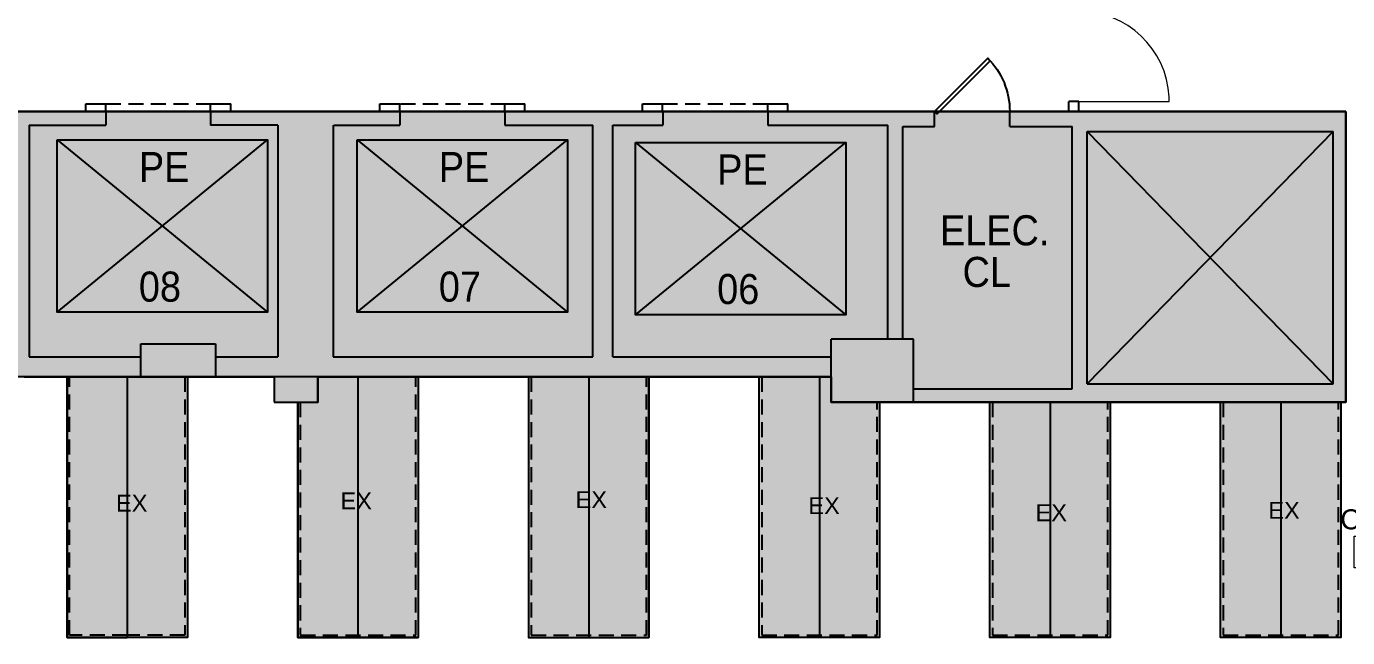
# Model space of a CAD drawing. Extents: x 7058 to 14872, y 5302 to 11550.
# Drawn here: x 7937 to 8464, y 6059 to 6303 of the extents above; entities that cross this region are included whole.
import ezdxf
from ezdxf.enums import TextEntityAlignment as Align

# ---------------------------------------------------------------- set-up
doc = ezdxf.new("R2010")
doc.units = 0
doc.header["$LTSCALE"] = 48
doc.header["$MEASUREMENT"] = 0
doc.linetypes.add('CM-18$0$HIDDEN2', pattern=[0.1875, 0.125, -0.0625])
doc.linetypes.add('HIDDEN2', pattern=[0.1875, 0.125, -0.0625])
doc.layers.get('0').update_dxf_attribs({"linetype": 'CONTINUOUS'})
for name, color, linetype in [('A-FURN', 2, 'CONTINUOUS'), ('A-FURN-EX', 9, 'CONTINUOUS'), ('A-NOTE-TAGS', 4, 'CONTINUOUS'), ('CM-18$0$A-PM-MILW', 1, 'CONTINUOUS'), ('CM-18$0$C-Core', 3, 'CONTINUOUS'), ('CM-18$0$C-Door', 2, 'CONTINUOUS'), ('CM-18$0$C-Elev', 2, 'CONTINUOUS'), ('CM-18$0$C-Hatch', 1, 'CONTINUOUS'), ('CM-18$0$C-Txt', 1, 'CONTINUOUS'), ('CM-18$0$NIC', 9, 'CONTINUOUS'), ('CM-18$0$survey', 212, 'CONTINUOUS'), ('PM-18_1250 BRDWY$0$A-Door', 2, 'CONTINUOUS'), ('PM-18_1250 BRDWY$0$A-PM-WALL', 4, 'CONTINUOUS')]:
    doc.layers.add(name, color=color, linetype=linetype)
doc.layers.add('A-PM-RMNO', color=1, linetype='CONTINUOUS', lineweight=13)
doc.layers.add('PM-18_1250 BRDWY$0$A-PM-DOOR', color=2, linetype='CONTINUOUS', lineweight=5)
doc.styles.add('ARIAL', font='ARIAL', dxfattribs={"height": 0.2})
doc.styles.add('CM-18$0$STANDARD', font='arial.ttf', dxfattribs={"width": 0.8})
doc.styles.add('TMP - ARIAL', font='arial.ttf')

# ---------------------------------------------------------------- blocks, each defined once
blk = doc.blocks.new('CM-18$0$RDM-Door-45')
blk.add_lwpolyline([(-0.741, 0.672), (-0.034, -0.034), (0, 0), (-0.707, 0.707, 0.198912), (-1, 0)], format="xyb")
blk = doc.blocks.new('CM-18$0$18th fl survey')
at = {"layer": 'CM-18$0$survey'}
for p, q in [((918.56, 0), (269.31, 0)), ((918.56, -116), (918.56, 0)), ((391.44, -105.87), (491.19, -105.87)), ((491.19, -105.87), (491.19, -116)), ((508.56, -116), (508.56, -105.87)), ((508.56, -105.87), (713.31, -105.87)), ((713.31, -105.87), (713.31, -116)), ((491.19, -116), (508.56, -116)), ((713.31, -116), (918.56, -116))]:
    blk.add_line(p, q, dxfattribs=at)
blk = doc.blocks.new('CM-18')
at = {"layer": 'CM-18$0$C-Hatch'}
h = blk.add_hatch(color=256, dxfattribs=at)
h.paths.add_polyline_path([(7936, 6263.49), (7966.55, 6263.49), (7966.55, 6268.99), (7891.23, 6268.99), (7891.23, 6263.49), (7914, 6263.49), (7914, 6171.11), (7819.88, 6171.11), (7819.88, 6263.49), (7849.42, 6263.49), (7849.42, 6268.99), (7811.88, 6268.99), (7811.88, 6163.11), (7916.38, 6163.11), (7916.38, 6152.99), (7934, 6152.99), (7934, 6163.11), (7980.56, 6163.11), (7980.56, 6171.11), (7936, 6171.11)])
h.paths.add_polyline_path([(7934, 6163.09), (7916.38, 6163.09), (7916.38, 6152.99), (7934, 6152.99)], flags=17)
h.paths.add_polyline_path([(8051.13, 6163.09), (8033.75, 6163.09), (8033.75, 6152.99), (8051.13, 6152.99)])
h.paths.add_polyline_path([(8288.69, 6178.11), (8255.88, 6178.11), (8255.88, 6152.99), (8288.69, 6152.99)])
h.paths.add_polyline_path([(8461.13, 6268.99), (8327.05, 6268.99), (8327.05, 6262.99), (8351.94, 6262.99), (8351.94, 6158.36), (8288.69, 6158.36), (8288.69, 6152.99), (8461.13, 6152.99)])
h.paths.add_polyline_path([(8357.94, 6160.36), (8357.94, 6260.99), (8456.07, 6260.99), (8456.07, 6160.36)], flags=16)
h.paths.add_polyline_path([(8297.05, 6268.99), (8230.61, 6268.99), (8230.61, 6263.49), (8278.42, 6263.49), (8278.42, 6178.11), (8284.42, 6178.11), (8284.42, 6262.99), (8297.05, 6262.99)])
for points in [[(8057.25, 6263.49), (8083.86, 6263.49), (8083.86, 6268.99), (8008.36, 6268.99), (8008.36, 6263.49), (8035.19, 6263.49), (8035.19, 6171.11), (8010.31, 6171.11), (8010.31, 6163.11), (8033.75, 6163.11), (8051.13, 6163.11), (8051.13, 6163.11), (8255.88, 6163.11), (8255.88, 6171.11), (8168.75, 6171.11), (8168.75, 6263.49), (8188.73, 6263.49), (8188.73, 6268.99), (8125.73, 6268.99), (8125.73, 6263.49), (8160.75, 6263.49), (8160.75, 6171.11), (8057.25, 6171.11)], [(8010.31, 6176.24), (7980.56, 6176.24), (7980.56, 6163.11), (8010.31, 6163.11)]]:
    blk.add_hatch(color=256, dxfattribs=at).paths.add_polyline_path(points)
at = {"layer": 'CM-18$0$NIC'}
blk.add_hatch(color=256, dxfattribs=at).paths.add_polyline_path([(8461.13, 6268.99), (8461.13, 6152.99), (8255.88, 6152.99), (8255.88, 6163.09), (7811.88, 6163.09), (7811.88, 6268.99)])
at = {"layer": 'CM-18$0$A-PM-MILW', "linetype": 'Continuous'}
for p, q in [((7958.55, 6271.99), (7966.55, 6271.99)), ((7958.55, 6268.99), (7958.55, 6271.99)), ((7966.55, 6268.99), (7966.55, 6271.99)), ((8008.36, 6271.99), (8016.36, 6271.99)), ((8008.36, 6268.99), (8008.36, 6271.99)), ((8016.36, 6268.99), (8016.36, 6271.99)), ((8075.86, 6271.99), (8083.86, 6271.99)), ((8075.86, 6268.99), (8075.86, 6271.99)), ((8083.86, 6268.99), (8083.86, 6271.99)), ((8125.73, 6271.99), (8133.73, 6271.99)), ((8125.73, 6268.99), (8125.73, 6271.99)), ((8133.73, 6268.99), (8133.73, 6271.99)), ((8180.61, 6271.99), (8188.61, 6271.99)), ((8180.61, 6268.99), (8180.61, 6271.99)), ((8188.61, 6268.99), (8188.61, 6271.99)), ((8230.61, 6271.99), (8238.61, 6271.99)), ((8230.61, 6268.99), (8230.61, 6271.99)), ((8238.61, 6268.99), (8238.61, 6271.99))]:
    blk.add_line(p, q, dxfattribs=at)
at = {"layer": 'CM-18$0$A-PM-MILW', "linetype": 'CM-18$0$HIDDEN2'}
for p, q in [((7966.55, 6271.99), (8008.36, 6271.99)), ((8084.05, 6271.99), (8125.92, 6271.99)), ((8188.61, 6271.99), (8230.61, 6271.99))]:
    blk.add_line(p, q, dxfattribs=at)
at = {"layer": 'CM-18$0$A-PM-MILW'}
for p, q in [((7891.23, 6268.99), (7966.55, 6268.99)), ((7891.23, 6268.99), (7966.55, 6268.99)), ((8008.36, 6268.99), (8083.86, 6268.99)), ((8008.36, 6268.99), (8083.86, 6268.99)), ((8125.73, 6268.99), (8188.73, 6268.99)), ((8125.73, 6268.99), (8188.73, 6268.99))]:
    blk.add_line(p, q, dxfattribs=at)
at = {"layer": 'CM-18$0$C-Core'}
for p, q in [((7966.55, 6268.99), (7966.55, 6263.49)), ((8008.36, 6268.99), (8008.36, 6263.49)), ((8083.86, 6268.99), (8083.86, 6263.49)), ((8125.73, 6268.99), (8125.73, 6263.49)), ((8188.73, 6268.99), (8188.73, 6263.49)), ((8230.61, 6268.99), (8297.05, 6268.99)), ((8230.61, 6268.99), (8230.61, 6263.49)), ((8297.05, 6262.99), (8297.05, 6268.99)), ((8327.05, 6262.99), (8327.05, 6268.99)), ((8327.05, 6268.99), (8461.13, 6268.99)), ((8461.13, 6152.99), (8461.13, 6268.99)), ((7936, 6263.49), (7936, 6171.11)), ((7936, 6263.49), (7966.55, 6263.49)), ((8035.19, 6263.49), (8008.36, 6263.49)), ((8035.19, 6263.49), (8035.19, 6171.11)), ((8057.25, 6263.49), (8057.25, 6171.11)), ((8057.55, 6263.49), (8083.86, 6263.49)), ((8125.73, 6263.49), (8160.75, 6263.49)), ((8160.75, 6171.11), (8160.75, 6263.49)), ((8168.75, 6171.11), (8168.75, 6263.49)), ((8168.75, 6263.49), (8188.73, 6263.49)), ((8230.61, 6263.49), (8278.42, 6263.49)), ((8278.42, 6178.11), (8278.42, 6263.49)), ((8284.42, 6178.11), (8284.42, 6262.99)), ((8284.42, 6262.99), (8297.05, 6262.99)), ((8327.05, 6262.99), (8351.94, 6262.99)), ((8351.94, 6158.36), (8351.94, 6262.99)), ((8357.94, 6260.99), (8456.07, 6160.36)), ((8456.07, 6260.99), (8357.94, 6160.36)), ((8357.94, 6260.99), (8456.07, 6260.99)), ((8357.94, 6160.36), (8357.94, 6260.99)), ((8456.07, 6160.36), (8456.07, 6260.99)), ((7980.56, 6163.11), (7980.56, 6176.24)), ((7980.56, 6176.24), (8010.31, 6176.24)), ((8010.31, 6176.24), (8010.31, 6163.11)), ((8255.88, 6152.99), (8255.88, 6178.11)), ((8288.69, 6178.11), (8255.88, 6178.11)), ((8288.69, 6152.99), (8288.69, 6178.11)), ((7936, 6171.11), (7980.56, 6171.11)), ((8010.31, 6171.11), (8035.19, 6171.11)), ((8057.25, 6171.11), (8160.75, 6171.11)), ((8168.75, 6171.11), (8255.88, 6171.11)), ((7934, 6163.11), (7980.56, 6163.11)), ((7980.56, 6163.11), (7934, 6163.11)), ((7980.56, 6163.11), (8010.31, 6163.11)), ((8011.63, 6163.11), (8010.31, 6163.11)), ((8010.31, 6163.11), (8033.75, 6163.11)), ((8033.75, 6163.11), (8033.75, 6152.99)), ((8051.13, 6163.11), (8255.88, 6163.11)), ((8051.13, 6163.11), (8051.13, 6152.99)), ((8357.94, 6160.36), (8456.07, 6160.36)), ((8288.69, 6158.36), (8351.94, 6158.36)), ((8033.75, 6152.99), (8051.13, 6152.99)), ((8255.88, 6152.99), (8288.69, 6152.99)), ((8288.69, 6152.99), (8461.13, 6152.99))]:
    blk.add_line(p, q, dxfattribs=at)
at = {"layer": 'CM-18$0$C-Elev'}
for p, q in [((7947.1, 6257.59), (8031.1, 6188.84)), ((7947.1, 6188.84), (8031.1, 6257.59)), ((8066.74, 6257.59), (8150.74, 6188.84)), ((8066.74, 6188.84), (8150.74, 6257.59)), ((8177.74, 6187.87), (8261.74, 6256.62)), ((8177.74, 6256.62), (8261.74, 6187.87))]:
    blk.add_line(p, q, dxfattribs=at)
for points in [[(7947.1, 6257.59), (8031.1, 6257.59), (8031.1, 6188.84), (7947.1, 6188.84)], [(8066.74, 6257.59), (8150.74, 6257.59), (8150.74, 6188.84), (8066.74, 6188.84)], [(8177.74, 6256.62), (8261.74, 6256.62), (8261.74, 6187.87), (8177.74, 6187.87)]]:
    blk.add_lwpolyline(points, close=True, dxfattribs=at)
at = {"layer": 'CM-18$0$NIC'}
blk.add_lwpolyline([(8461.13, 6268.99), (8461.13, 6152.99), (8255.88, 6152.99), (8255.88, 6163.09), (7811.88, 6163.09), (7811.88, 6268.99)], close=True, dxfattribs=at)
at = {"layer": 'CM-18$0$C-Door', "xscale": -30, "yscale": 30, "zscale": 30}
blk.add_blockref('CM-18$0$RDM-Door-45', (8297.05, 6268.99), dxfattribs=at)
at = {"layer": 'CM-18$0$survey'}
blk.add_blockref('CM-18$0$18th fl survey', (7542.57, 6268.99), dxfattribs=at)
at = {"layer": 'CM-18$0$C-Txt', "linetype": 'Continuous', "style": 'CM-18$0$STANDARD', "width": 0.9}
for s, p in [('PE', (7979.75, 6240.79)), ('PE', (8099.38, 6240.79)), ('PE', (8210.38, 6239.82)), ('ELEC.', (8299.25, 6215.56)), ('CL', (8308.24, 6198.96)), ('08', (7979.75, 6193.1)), ('07', (8099.38, 6193.1)), ('06', (8210.38, 6192.13))]:
    blk.add_text(s, height=12, dxfattribs=at).set_placement(p)
blk = doc.blocks.new('PM-18_1250 BRDWY$0$DOOR SINGLE 36 90DGR')
at = {"layer": 'PM-18_1250 BRDWY$0$A-PM-DOOR', "flags": 128}
blk.add_lwpolyline([(4, 0), (4, 36), (5.75, 36, -0.399169), (40, 0)], format="xyb", dxfattribs=at)
at = {"layer": 'PM-18_1250 BRDWY$0$A-PM-WALL'}
for p, q in [((4, 0), (4, -4)), ((40, 0), (40, -4))]:
    blk.add_line(p, q, dxfattribs=at)
blk = doc.blocks.new('PM-18_1250 BRDWY')
at = {"layer": 'PM-18_1250 BRDWY$0$A-PM-WALL'}
for p, q in [((8352.63, 6268.99), (8352.63, 6272.99)), ((8356.63, 6268.99), (8356.63, 6272.99))]:
    blk.add_line(p, q, dxfattribs=at)
at = {"layer": 'PM-18_1250 BRDWY$0$A-Door', "xscale": -1, "rotation": 270}
blk.add_blockref('PM-18_1250 BRDWY$0$DOOR SINGLE 36 90DGR', (8356.63, 6268.99), dxfattribs=at)
blk = doc.blocks.new('A$C1D8D6E40')
blk.add_lwpolyline([(79.52, 13.48), (79.52, 0.96), (45.77, 0.96), (45.77, 13.48)], close=True)
at = {"style": 'ARIAL'}
for tag, p in [('ROOM_NAME_UPPER', (62.64, 28.3)), ('ROOM_NAME_LOWER', (62.64, 17.26)), ('ROOM_NUMBER', (62.64, 3.32))]:
    blk.add_attdef(tag, text='', height=8, dxfattribs=at).set_placement(p, align=Align.CENTER)

msp = doc.modelspace()

# ---------------------------------------------------------------- hatches: boundary and pattern name
at = {"layer": 'A-FURN-EX'}
h = msp.add_hatch(color=256, dxfattribs=at)
h.dxf.hatch_style = 1
h.paths.add_polyline_path([(8413.13, 6152.99), (8461.13, 6152.99), (8461.13, 6059.11), (8413.13, 6059.11)])
h.paths.add_polyline_path([(8321.13, 6152.99), (8369.13, 6152.99), (8369.13, 6059.11), (8321.13, 6059.11)])
h.paths.add_polyline_path([(8277.13, 6152.99), (8277.13, 6059.11), (8229.13, 6059.11), (8229.13, 6163.09), (8257.88, 6163.11), (8257.88, 6152.99)])
h.paths.add_polyline_path([(8185.13, 6163.09), (8137.13, 6163.09), (8137.13, 6059.11), (8185.13, 6059.11)])
h.paths.add_polyline_path([(7953.13, 6163.09), (8001.13, 6163.09), (8001.13, 6059.11), (7953.13, 6059.11)])
edge = h.paths.add_edge_path()
edge.add_line((8053.13, 6163.09), (8093.13, 6163.09))
edge.add_line((8093.13, 6163.09), (8093.13, 6059.11))
edge.add_line((8093.13, 6059.11), (8045.13, 6059.11))
edge.add_line((8045.13, 6059.11), (8045.13, 6152.99))
edge.add_line((8045.13, 6152.99), (8053.13, 6152.99))
edge.add_line((8053.13, 6152.99), (8053.13, 6163.11))
h = msp.add_hatch(color=256, dxfattribs=at)
h.dxf.hatch_style = 1
h.paths.add_polyline_path([(8093.13, 6163.09), (8045.13, 6163.09), (8045.13, 6059.11), (8093.13, 6059.11)])

# ---------------------------------------------------------------- linework, layer by layer
at = {"layer": 'A-FURN'}
for p, q in [((7953.13, 6163.09), (7953.13, 6059.11)), ((7977.13, 6163.09), (7977.13, 6059.11)), ((7977.13, 6163.09), (7977.13, 6059.11)), ((8001.13, 6163.09), (8001.13, 6059.11)), ((8069.13, 6163.09), (8069.13, 6059.11)), ((8093.13, 6163.09), (8093.13, 6059.11)), ((8137.13, 6163.09), (8137.13, 6059.11)), ((8161.13, 6163.09), (8161.13, 6059.11)), ((8185.13, 6163.09), (8185.13, 6059.11)), ((8253.13, 6163.09), (8253.13, 6059.11)), ((8045.13, 6152.99), (8045.13, 6059.11)), ((8345.13, 6152.99), (8345.13, 6059.11)), ((8437.13, 6152.99), (8437.13, 6059.11)), ((7953.13, 6059.11), (7977.13, 6059.11)), ((8001.13, 6059.11), (7977.13, 6059.11)), ((8045.13, 6059.11), (8093.13, 6059.11)), ((8137.13, 6059.11), (8185.13, 6059.11))]:
    msp.add_line(p, q, dxfattribs=at)
for points in [[(7953.13, 6163.09), (8001.13, 6163.09), (8001.13, 6059.11), (7953.13, 6059.11)], [(8185.13, 6163.09), (8137.13, 6163.09), (8137.13, 6059.11), (8185.13, 6059.11)], [(8277.13, 6152.99), (8277.13, 6059.11), (8229.13, 6059.11), (8229.13, 6163.09), (8257.88, 6163.11), (8257.88, 6152.99)], [(8321.13, 6152.99), (8369.13, 6152.99), (8369.13, 6059.11), (8321.13, 6059.11)], [(8413.13, 6152.99), (8461.13, 6152.99), (8461.13, 6059.11), (8413.13, 6059.11)]]:
    msp.add_lwpolyline(points, close=True, dxfattribs=at)
at = {"layer": 'A-FURN', "linetype": 'HIDDEN2'}
for points in [[(8000.13, 6163.09), (8000.13, 6060.11), (7977.13, 6060.11), (7954.13, 6060.11), (7954.13, 6163.09)], [(8046.13, 6152.99), (8046.13, 6060.11), (8092.13, 6060.11), (8092.13, 6163.09)], [(8138.13, 6163.09), (8138.13, 6060.11), (8184.13, 6060.11), (8184.13, 6163.09)], [(8230.13, 6163.09), (8230.13, 6060.11), (8276.13, 6060.11), (8276.13, 6152.99)], [(8322.13, 6152.99), (8322.13, 6060.11), (8368.13, 6060.11), (8368.13, 6152.99)], [(8414.13, 6152.99), (8414.13, 6060.11), (8460.13, 6060.11), (8460.13, 6152.99)]]:
    msp.add_lwpolyline(points, dxfattribs=at)
at = {"layer": 'A-FURN'}
msp.add_lwpolyline([(8053.13, 6163.09), (8093.13, 6163.09), (8093.13, 6059.11), (8045.13, 6059.11), (8045.13, 6152.99), (8053.13, 6152.99), (8053.13, 6163.11)], dxfattribs=at)

# ---------------------------------------------------------------- block references
for name, p in [('CM-18', (2, 0)), ('PM-18_1250 BRDWY', (0, 0))]:
    msp.add_blockref(name, p)
at = {"layer": 'A-PM-RMNO'}
ref = msp.add_blockref('A$C1D8D6E40', (8420.59, 6086.02), dxfattribs=at)
ref.add_attrib('ROOM_NAME_LOWER', 'CLOSET', dxfattribs={"layer": '0', "height": 8, "style": 'ARIAL'}).set_placement((8483.23, 6102.27), align=Align.CENTER)
ref.add_attrib('ROOM_NUMBER', '18.32', dxfattribs={"layer": '0', "height": 8, "style": 'ARIAL'}).set_placement((8483.23, 6089.35), align=Align.CENTER)

# ---------------------------------------------------------------- texts
at = {"layer": 'A-NOTE-TAGS', "char_height": 6.7412, "attachment_point": 4, "style": 'TMP - ARIAL'}
for insert in [(8155.89, 6114.11), (7972.61, 6112.69), (8062.12, 6113.64), (8248.72, 6111.74), (8339.32, 6108.91), (8432.15, 6109.86)]:
    msp.add_mtext('EX^I^I^I^I^I', dxfattribs=dict(at, insert=insert))

doc.saveas('drawing.dxf')
